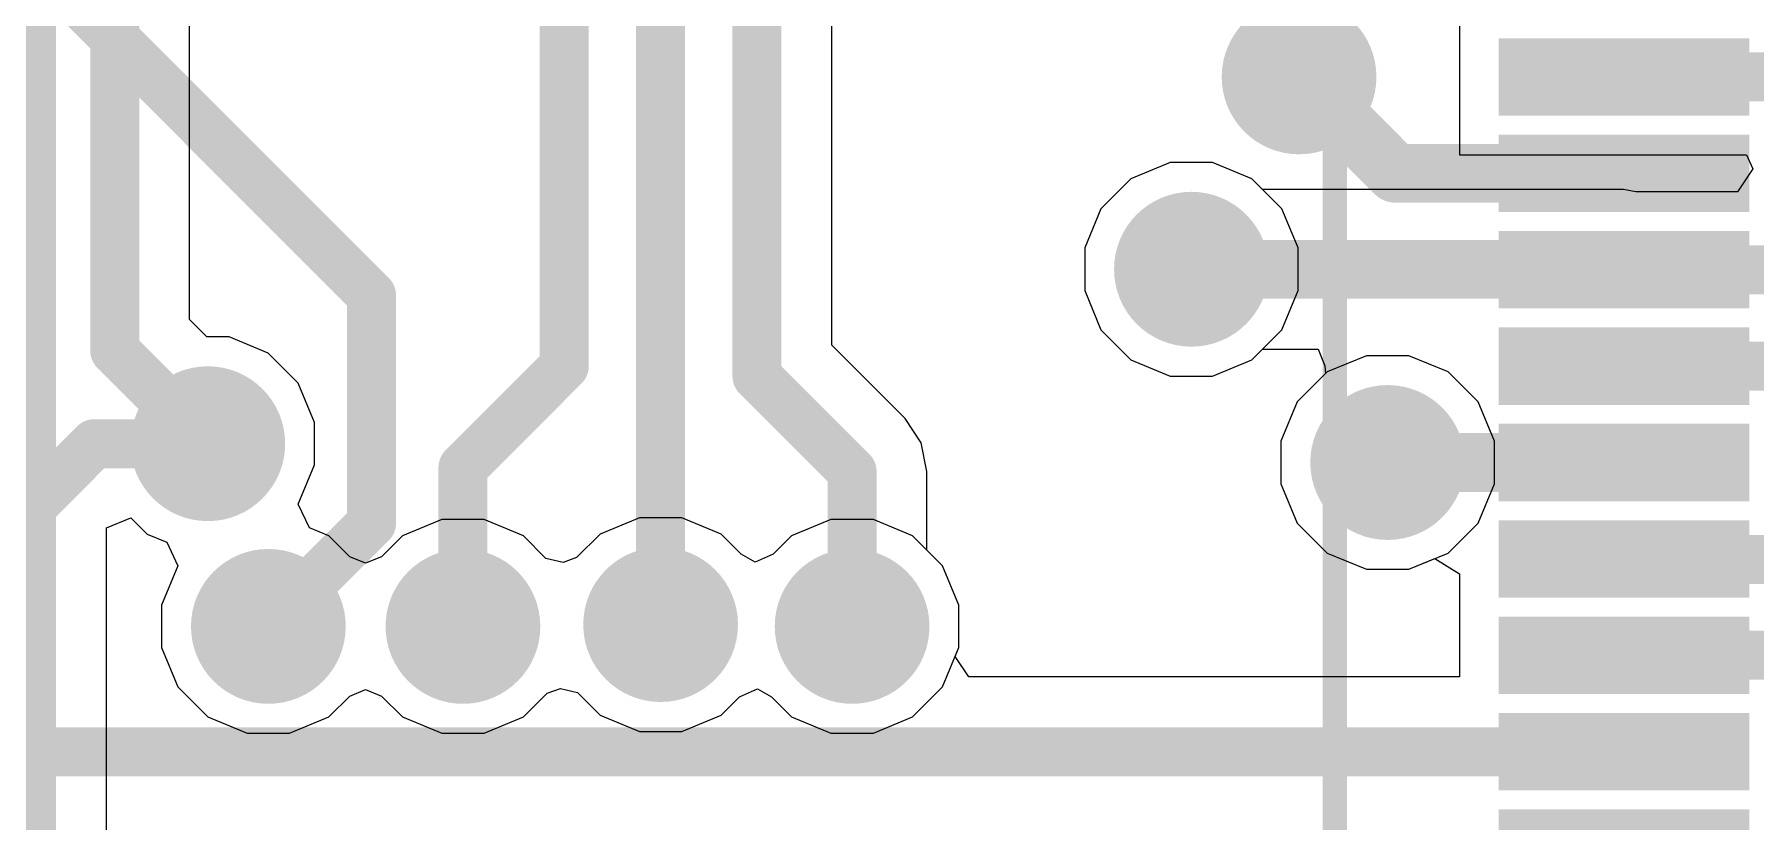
# Model space of a CAD drawing. Header units: millimetres. Extents: x 0 to 5423, y 0 to 5425.
# Drawn here: x 56.83 to 65.77, y 100.8 to 104.88 of the extents above; entities that cross this region are included whole.
import ezdxf

# ---------------------------------------------------------------- set-up
doc = ezdxf.new("R2010")
doc.units = ezdxf.units.MM
for name, color, linetype in [('BottomLayer', 5, 'Continuous'), ('BottomSolder', 6, 'Continuous'), ('TopLayer', 1, 'Continuous'), ('TopOverlay', 2, 'Continuous'), ('TopPaste', 8, 'Continuous'), ('TopSolder', 216, 'Continuous'), ('ViaHoleLayer', 16, 'Continuous')]:
    doc.layers.add(name, color=color, linetype=linetype)

# ---------------------------------------------------------------- blocks, each defined once
blk = doc.blocks.new('LQFP_64_10_10__6')
at = {"layer": 'TopLayer'}
for points in [[(-5.149899529999999, 3.399929699999999), (-5.149899529999999, 3.0999303), (-6.349899669999999, 3.0999303), (-6.349899669999999, 3.399929699999999)], [(-5.149899529999999, 2.9000577), (-5.149899529999999, 2.6000583), (-6.349899669999999, 2.6000583), (-6.349899669999999, 2.9000577)], [(-5.149899529999999, 2.3999317), (-5.149899529999999, 2.0999323), (-6.349899669999999, 2.0999323), (-6.349899669999999, 2.3999317)], [(-5.149899529999999, 1.9000597), (-5.149899529999999, 1.6000603), (-6.349899669999999, 1.6000603), (-6.349899669999999, 1.9000597)], [(-5.149899529999999, 1.3999337), (-5.149899529999999, 1.0999343), (-6.349899669999999, 1.0999343), (-6.349899669999999, 1.3999337)], [(-5.149899529999999, 0.9000617), (-5.149899529999999, 0.6000622999999999), (-6.349899669999999, 0.6000622999999999), (-6.349899669999999, 0.9000617)], [(-5.149899529999999, 0.3999356999999999), (-5.149899529999999, 0.09993630000000003), (-6.349899669999999, 0.09993629999999996), (-6.349899669999999, 0.3999356999999999)], [(-5.149899529999999, -0.09993629999999996), (-5.149899529999999, -0.3999356999999999), (-6.349899669999999, -0.3999356999999999), (-6.349899669999999, -0.09993630000000003)], [(-5.149899529999999, -0.6000622999999999), (-5.149899529999999, -0.9000617), (-6.349899669999999, -0.9000617), (-6.349899669999999, -0.6000622999999999)]]:
    blk.add_hatch(color=1, dxfattribs=at).paths.add_polyline_path(points)
at = {"layer": 'TopPaste'}
for points in [[(-5.149899529999999, 3.399929699999999), (-5.149899529999999, 3.0999303), (-6.349899669999999, 3.0999303), (-6.349899669999999, 3.399929699999999)], [(-5.149899529999999, 2.9000577), (-5.149899529999999, 2.6000583), (-6.349899669999999, 2.6000583), (-6.349899669999999, 2.9000577)], [(-5.149899529999999, 2.3999317), (-5.149899529999999, 2.0999323), (-6.349899669999999, 2.0999323), (-6.349899669999999, 2.3999317)], [(-5.149899529999999, 1.9000597), (-5.149899529999999, 1.6000603), (-6.349899669999999, 1.6000603), (-6.349899669999999, 1.9000597)], [(-5.149899529999999, 1.3999337), (-5.149899529999999, 1.0999343), (-6.349899669999999, 1.0999343), (-6.349899669999999, 1.3999337)], [(-5.149899529999999, 0.9000617), (-5.149899529999999, 0.6000622999999999), (-6.349899669999999, 0.6000622999999999), (-6.349899669999999, 0.9000617)], [(-5.149899529999999, 0.3999356999999999), (-5.149899529999999, 0.09993630000000003), (-6.349899669999999, 0.09993629999999996), (-6.349899669999999, 0.3999356999999999)], [(-5.149899529999999, -0.09993629999999996), (-5.149899529999999, -0.3999356999999999), (-6.349899669999999, -0.3999356999999999), (-6.349899669999999, -0.09993630000000003)], [(-5.149899529999999, -0.6000622999999999), (-5.149899529999999, -0.9000617), (-6.349899669999999, -0.9000617), (-6.349899669999999, -0.6000622999999999)]]:
    blk.add_hatch(color=8, dxfattribs=at).paths.add_polyline_path(points)
at = {"layer": 'TopSolder'}
for points in [[(-5.09909953, 3.4507297), (-5.09909953, 3.0491303), (-6.400699670000001, 3.0491303), (-6.400699670000001, 3.4507297)], [(-5.09909953, 2.9508577), (-5.09909953, 2.5492583), (-6.400699670000001, 2.5492583), (-6.400699670000001, 2.9508577)], [(-5.09909953, 2.4507317), (-5.09909953, 2.0491323), (-6.400699670000001, 2.0491323), (-6.400699670000001, 2.4507317)], [(-5.09909953, 1.9508597), (-5.09909953, 1.5492603), (-6.400699670000001, 1.5492603), (-6.400699670000001, 1.9508597)], [(-5.09909953, 1.4507337), (-5.09909953, 1.0491343), (-6.400699670000001, 1.0491343), (-6.400699670000001, 1.4507337)], [(-5.09909953, 0.9508616999999998), (-5.09909953, 0.5492623), (-6.400699670000001, 0.5492623), (-6.400699670000001, 0.9508616999999998)], [(-5.09909953, 0.4507357), (-5.09909953, 0.04913630000000004), (-6.400699670000001, 0.04913629999999996), (-6.400699670000001, 0.4507357)], [(-5.09909953, -0.04913629999999996), (-5.09909953, -0.4507357), (-6.400699670000001, -0.4507357), (-6.400699670000001, -0.04913630000000004)], [(-5.09909953, -0.5492623), (-5.09909953, -0.9508616999999998), (-6.400699670000001, -0.9508616999999998), (-6.400699670000001, -0.5492623)]]:
    blk.add_hatch(color=216, dxfattribs=at).paths.add_polyline_path(points)
at = {"layer": 'TopOverlay', "const_width": 0.127}
blk.add_lwpolyline([(-4.250004199999999, 4.250004199999999), (-4.250004199999999, -4.250004199999999)], dxfattribs=at)

msp = doc.modelspace()

# ---------------------------------------------------------------- hatches: boundary and pattern name
at = {"layer": 'BottomLayer'}
h = msp.add_hatch(color=5, dxfattribs=at)
edge = h.paths.add_edge_path()
edge.add_arc((63.3983238, 104.6614747), 0.2999994, 0, 360)
h = msp.add_hatch(color=5, dxfattribs=at)
edge = h.paths.add_edge_path()
edge.add_arc((62.83961269999999, 103.663877), 0.2999994, 0, 360)
h = msp.add_hatch(color=5, dxfattribs=at)
edge = h.paths.add_edge_path()
edge.add_arc((57.7342127, 102.7590147), 0.2999994, 0, 360)
h = msp.add_hatch(color=5, dxfattribs=at)
edge = h.paths.add_edge_path()
edge.add_arc((63.858013, 102.6614787), 0.2999994, 0, 360)
h = msp.add_hatch(color=5, dxfattribs=at)
edge = h.paths.add_edge_path()
edge.add_arc((58.0486139, 101.8114804), 0.2999994, 0, 360)
h = msp.add_hatch(color=5, dxfattribs=at)
edge = h.paths.add_edge_path()
edge.add_arc((59.05857631999999, 101.8114804), 0.2999994, 0, 360)
h = msp.add_hatch(color=5, dxfattribs=at)
edge = h.paths.add_edge_path()
edge.add_arc((60.0844747, 101.82094444), 0.2999994, 0, 360)
h = msp.add_hatch(color=5, dxfattribs=at)
edge = h.paths.add_edge_path()
edge.add_arc((61.07850115999999, 101.8114804), 0.2999994, 0, 360)
at = {"layer": 'BottomSolder'}
h = msp.add_hatch(color=6, dxfattribs=at)
edge = h.paths.add_edge_path()
edge.add_arc((63.3983238, 104.6614747), 0.4015993999999999, 0, 360)
h = msp.add_hatch(color=6, dxfattribs=at)
edge = h.paths.add_edge_path()
edge.add_arc((62.83961269999999, 103.663877), 0.4015993999999999, 0, 360)
h = msp.add_hatch(color=6, dxfattribs=at)
edge = h.paths.add_edge_path()
edge.add_arc((57.7342127, 102.7590147), 0.4015993999999999, 0, 360)
h = msp.add_hatch(color=6, dxfattribs=at)
edge = h.paths.add_edge_path()
edge.add_arc((63.858013, 102.6614787), 0.4015993999999999, 0, 360)
h = msp.add_hatch(color=6, dxfattribs=at)
edge = h.paths.add_edge_path()
edge.add_arc((58.0486139, 101.8114804), 0.4015993999999999, 0, 360)
h = msp.add_hatch(color=6, dxfattribs=at)
edge = h.paths.add_edge_path()
edge.add_arc((59.05857631999999, 101.8114804), 0.4015993999999999, 0, 360)
h = msp.add_hatch(color=6, dxfattribs=at)
edge = h.paths.add_edge_path()
edge.add_arc((60.0844747, 101.82094444), 0.4015993999999999, 0, 360)
h = msp.add_hatch(color=6, dxfattribs=at)
edge = h.paths.add_edge_path()
edge.add_arc((61.07850115999999, 101.8114804), 0.4015993999999999, 0, 360)
at = {"layer": 'TopLayer'}
h = msp.add_hatch(color=1, dxfattribs=at)
edge = h.paths.add_edge_path()
edge.add_arc((63.3983238, 104.6614747), 0.2999994, 0, 360)
h = msp.add_hatch(color=1, dxfattribs=at)
edge = h.paths.add_edge_path()
edge.add_arc((62.83961269999999, 103.663877), 0.2999994, 0, 360)
h = msp.add_hatch(color=1, dxfattribs=at)
edge = h.paths.add_edge_path()
edge.add_arc((57.7342127, 102.7590147), 0.2999994, 0, 360)
h = msp.add_hatch(color=1, dxfattribs=at)
edge = h.paths.add_edge_path()
edge.add_arc((63.858013, 102.6614787), 0.2999994, 0, 360)
h = msp.add_hatch(color=1, dxfattribs=at)
edge = h.paths.add_edge_path()
edge.add_arc((58.0486139, 101.8114804), 0.2999994, 0, 360)
h = msp.add_hatch(color=1, dxfattribs=at)
edge = h.paths.add_edge_path()
edge.add_arc((59.05857631999999, 101.8114804), 0.2999994, 0, 360)
h = msp.add_hatch(color=1, dxfattribs=at)
edge = h.paths.add_edge_path()
edge.add_arc((60.0844747, 101.82094444), 0.2999994, 0, 360)
h = msp.add_hatch(color=1, dxfattribs=at)
edge = h.paths.add_edge_path()
edge.add_arc((61.07850115999999, 101.8114804), 0.2999994, 0, 360)
at = {"layer": 'TopSolder'}
h = msp.add_hatch(color=216, dxfattribs=at)
edge = h.paths.add_edge_path()
edge.add_arc((63.3983238, 104.6614747), 0.4015993999999999, 0, 360)
h = msp.add_hatch(color=216, dxfattribs=at)
edge = h.paths.add_edge_path()
edge.add_arc((62.83961269999999, 103.663877), 0.4015993999999999, 0, 360)
h = msp.add_hatch(color=216, dxfattribs=at)
edge = h.paths.add_edge_path()
edge.add_arc((57.7342127, 102.7590147), 0.4015993999999999, 0, 360)
h = msp.add_hatch(color=216, dxfattribs=at)
edge = h.paths.add_edge_path()
edge.add_arc((63.858013, 102.6614787), 0.4015993999999999, 0, 360)
h = msp.add_hatch(color=216, dxfattribs=at)
edge = h.paths.add_edge_path()
edge.add_arc((58.0486139, 101.8114804), 0.4015993999999999, 0, 360)
h = msp.add_hatch(color=216, dxfattribs=at)
edge = h.paths.add_edge_path()
edge.add_arc((59.05857631999999, 101.8114804), 0.4015993999999999, 0, 360)
h = msp.add_hatch(color=216, dxfattribs=at)
edge = h.paths.add_edge_path()
edge.add_arc((60.0844747, 101.82094444), 0.4015993999999999, 0, 360)
h = msp.add_hatch(color=216, dxfattribs=at)
edge = h.paths.add_edge_path()
edge.add_arc((61.07850115999999, 101.8114804), 0.4015993999999999, 0, 360)
at = {"layer": 'ViaHoleLayer'}
h = msp.add_hatch(color=16, dxfattribs=at)
edge = h.paths.add_edge_path()
edge.add_arc((63.3983238, 104.6614747), 0.1499997, 0, 360)
h = msp.add_hatch(color=16, dxfattribs=at)
edge = h.paths.add_edge_path()
edge.add_arc((62.83961269999999, 103.663877), 0.1499997, 0, 360)
h = msp.add_hatch(color=16, dxfattribs=at)
edge = h.paths.add_edge_path()
edge.add_arc((57.7342127, 102.7590147), 0.1499997, 0, 360)
h = msp.add_hatch(color=16, dxfattribs=at)
edge = h.paths.add_edge_path()
edge.add_arc((63.858013, 102.6614787), 0.1499997, 0, 360)
h = msp.add_hatch(color=16, dxfattribs=at)
edge = h.paths.add_edge_path()
edge.add_arc((58.0486139, 101.8114804), 0.1499997, 0, 360)
h = msp.add_hatch(color=16, dxfattribs=at)
edge = h.paths.add_edge_path()
edge.add_arc((59.05857631999999, 101.8114804), 0.1499997, 0, 360)
h = msp.add_hatch(color=16, dxfattribs=at)
edge = h.paths.add_edge_path()
edge.add_arc((60.0844747, 101.82094444), 0.1499997, 0, 360)
h = msp.add_hatch(color=16, dxfattribs=at)
edge = h.paths.add_edge_path()
edge.add_arc((61.07850115999999, 101.8114804), 0.1499997, 0, 360)

# ---------------------------------------------------------------- linework, layer by layer
at = {"layer": 'BottomLayer'}
for p, q in [((57.63954436, 103.40305456), (57.63954436, 105.70325824)), ((62.72941479999999, 104.2178764), (62.52579824, 104.1335357)), ((62.9498106, 104.2178764), (62.72941479999999, 104.2178764)), ((63.15342715999999, 104.1335357), (62.9498106, 104.2178764)), ((62.52579824, 104.1335357), (62.36995399999999, 103.97769146)), ((63.30927139999999, 103.97769146), (63.15342715999999, 104.1335357)), ((62.36995399999999, 103.97769146), (62.28561329999999, 103.7740749)), ((63.39361209999999, 103.7740749), (63.30927139999999, 103.97769146)), ((62.28561329999999, 103.7740749), (62.28561329999999, 103.5536791)), ((63.39361209999999, 103.5536791), (63.39361209999999, 103.7740749)), ((62.28561329999999, 103.5536791), (62.36995399999999, 103.35006254)), ((63.30927139999999, 103.35006254), (63.39361209999999, 103.5536791)), ((57.72958481999999, 103.3130141), (57.63954436, 103.40305456)), ((57.8444106, 103.3130141), (57.72958481999999, 103.3130141)), ((58.04802715999999, 103.2286734), (57.8444106, 103.3130141)), ((62.36995399999999, 103.35006254), (62.52579824, 103.1942183)), ((63.15342715999999, 103.1942183), (63.30927139999999, 103.35006254)), ((58.2038714, 103.07282916), (58.04802715999999, 103.2286734)), ((62.52579824, 103.1942183), (62.72941479999999, 103.1098776)), ((62.9498106, 103.1098776), (63.15342715999999, 103.1942183)), ((63.7478151, 103.2154781), (63.54419854, 103.1311374)), ((63.9682109, 103.2154781), (63.7478151, 103.2154781)), ((64.17182745999999, 103.1311374), (63.9682109, 103.2154781)), ((62.72941479999999, 103.1098776), (62.9498106, 103.1098776)), ((63.54419854, 103.1311374), (63.38835429999999, 102.97529316)), ((64.3276717, 102.97529316), (64.17182745999999, 103.1311374)), ((58.28821209999999, 102.8692126), (58.2038714, 103.07282916)), ((63.38835429999999, 102.97529316), (63.3040136, 102.7716766)), ((64.41201240000001, 102.7716766), (64.3276717, 102.97529316)), ((58.28821209999999, 102.6488168), (58.28821209999999, 102.8692126)), ((63.3040136, 102.7716766), (63.3040136, 102.5512808)), ((64.41201240000001, 102.5512808), (64.41201240000001, 102.7716766)), ((58.2038714, 102.44520278), (58.28821209999999, 102.6488168)), ((63.3040136, 102.5512808), (63.38835429999999, 102.34766424)), ((64.3276717, 102.34766424), (64.41201240000001, 102.5512808)), ((58.26130333999999, 102.32302624), (58.2038714, 102.44520278)), ((57.20827014, 102.32187816), (57.33527268, 102.37448156)), ((57.20827014, 99.88682841999999), (57.20827014, 102.32187816)), ((57.33527268, 102.37448156), (57.42039824, 102.289356)), ((57.42039824, 102.289356), (57.52152326, 102.24746886)), ((58.36242836, 102.2811391), (58.26130333999999, 102.32302624)), ((58.94837842, 102.3654798), (58.74476186, 102.2811391)), ((59.16877422, 102.3654798), (58.94837842, 102.3654798)), ((59.37239077999999, 102.2811391), (59.16877422, 102.3654798)), ((59.77066024, 102.29060314), (59.64802396, 102.16796686)), ((59.9742768, 102.37494384), (59.77066024, 102.29060314)), ((60.1946726, 102.37494384), (59.9742768, 102.37494384)), ((60.39828915999999, 102.29060314), (60.1946726, 102.37494384)), ((60.50325211999999, 102.18564018), (60.39828915999999, 102.29060314)), ((60.96830326, 102.3654798), (60.76468669999999, 102.2811391)), ((61.18869906, 102.3654798), (60.96830326, 102.3654798)), ((61.39231561999999, 102.2811391), (61.18869906, 102.3654798)), ((63.38835429999999, 102.34766424), (63.54419854, 102.19182)), ((64.17182745999999, 102.19182), (64.3276717, 102.34766424)), ((57.52152326, 102.24746886), (57.57895519999999, 102.12529232)), ((58.47102352, 102.17254394), (58.36242836, 102.2811391)), ((58.74476186, 102.2811391), (58.6361667, 102.17254394)), ((59.48948223999999, 102.16404764), (59.37239077999999, 102.2811391)), ((60.76468669999999, 102.2811391), (60.66918778, 102.18564018)), ((61.54815985999999, 102.12529486), (61.39231561999999, 102.2811391)), ((57.57895519999999, 102.12529232), (57.4946145, 101.9216783)), ((58.55359383999999, 102.13945282), (58.47102352, 102.17254394)), ((58.6361667, 102.17254394), (58.55359383999999, 102.13945282)), ((59.57857528, 102.1432298), (59.48948223999999, 102.16404764)), ((59.64802396, 102.16796686), (59.57857528, 102.1432298)), ((60.57563958, 102.1442712), (60.50325211999999, 102.18564018)), ((60.66918778, 102.18564018), (60.57563958, 102.1442712)), ((61.63250055999999, 101.9216783), (61.54815985999999, 102.12529486)), ((63.54419854, 102.19182), (63.7478151, 102.1074793)), ((63.7478151, 102.1074793), (63.9682109, 102.1074793)), ((63.9682109, 102.1074793), (64.17182745999999, 102.19182)), ((57.4946145, 101.9216783), (57.4946145, 101.7012825)), ((61.63250055999999, 101.7012825), (61.63250055999999, 101.9216783)), ((57.4946145, 101.7012825), (57.57895519999999, 101.49766594)), ((61.54815985999999, 101.49766594), (61.63250055999999, 101.7012825)), ((57.57895519999999, 101.49766594), (57.73479944, 101.3418217)), ((58.47102352, 101.45041686), (58.55359638, 101.48350798)), ((58.55359638, 101.48350798), (58.6361667, 101.45041686)), ((59.49502705999999, 101.46445798), (59.56447574, 101.48919504)), ((59.56447574, 101.48919504), (59.65356877999999, 101.4683772)), ((60.49378807999999, 101.44678466), (60.58733628, 101.48815364)), ((60.58733628, 101.48815364), (60.65972374, 101.44678466)), ((61.39231561999999, 101.3418217), (61.54815985999999, 101.49766594)), ((58.36242836, 101.3418217), (58.47102352, 101.45041686)), ((58.6361667, 101.45041686), (58.74476186, 101.3418217)), ((59.37239077999999, 101.3418217), (59.49502705999999, 101.46445798)), ((59.65356877999999, 101.4683772), (59.77066024, 101.35128574)), ((60.39828915999999, 101.35128574), (60.49378807999999, 101.44678466)), ((60.65972374, 101.44678466), (60.76468669999999, 101.3418217)), ((57.73479944, 101.3418217), (57.938416, 101.257481)), ((58.1588118, 101.257481), (58.36242836, 101.3418217)), ((58.74476186, 101.3418217), (58.94837842, 101.257481)), ((59.16877422, 101.257481), (59.37239077999999, 101.3418217)), ((59.77066024, 101.35128574), (59.9742768, 101.26694504)), ((60.1946726, 101.26694504), (60.39828915999999, 101.35128574)), ((60.76468669999999, 101.3418217), (60.96830326, 101.257481)), ((61.18869906, 101.257481), (61.39231561999999, 101.3418217)), ((57.938416, 101.257481), (58.1588118, 101.257481)), ((58.94837842, 101.257481), (59.16877422, 101.257481)), ((59.9742768, 101.26694504), (60.1946726, 101.26694504)), ((60.96830326, 101.257481), (61.18869906, 101.257481))]:
    msp.add_line(p, q, dxfattribs=at)
at = {"layer": 'BottomLayer', "const_width": 0.254}
for points in [[(56.81980508, 99.4918127), (56.81981016, 138.2929924)], [(57.25107929999999, 103.2421481), (57.25107929999999, 118.2110793)], [(57.25107929999999, 103.2421481), (57.7342127, 102.7590147)]]:
    msp.add_lwpolyline(points, dxfattribs=at)
at = {"layer": 'BottomLayer', "const_width": 0.127}
for points in [[(57.1875793, 103.2421481, 1), (57.3145793, 103.2421481, 1)], [(57.1875793, 103.2421481, 1), (57.3145793, 103.2421481, 1)], [(57.67071269999999, 102.7590147, 1), (57.7977127, 102.7590147, 1)]]:
    msp.add_lwpolyline(points, format="xyb", close=True, dxfattribs=at)
at = {"layer": 'TopLayer'}
for p, q in [((60.97281176, 103.27004746), (60.97281176, 108.8073135)), ((64.2303135, 105.2471098), (64.2303135, 104.257475)), ((64.2303135, 104.257475), (65.72138494, 104.257475)), ((65.72138494, 104.257475), (65.75303842, 104.18405884)), ((62.72941479999999, 104.2178764), (62.52579824, 104.1335357)), ((62.9498106, 104.2178764), (62.72941479999999, 104.2178764)), ((63.15342715999999, 104.1335357), (62.9498106, 104.2178764)), ((65.75303842, 104.18405884), (65.67466418, 104.0654764)), ((62.52579824, 104.1335357), (62.36995399999999, 103.97769146)), ((63.20872296, 104.0782399), (63.15342715999999, 104.1335357)), ((65.08191199999999, 104.0782399), (63.20872296, 104.0782399)), ((65.14607748, 104.0654764), (65.08191199999999, 104.0782399)), ((65.67466418, 104.0654764), (65.14607748, 104.0654764)), ((62.36995399999999, 103.97769146), (62.28561329999999, 103.7740749)), ((62.28561329999999, 103.7740749), (62.28561329999999, 103.5536791)), ((62.28561329999999, 103.5536791), (62.36995399999999, 103.35006254)), ((61.35318692, 102.8896723), (60.97281176, 103.27004746)), ((62.36995399999999, 103.35006254), (62.52579824, 103.1942183)), ((62.52579824, 103.1942183), (62.72941479999999, 103.1098776)), ((62.9498106, 103.1098776), (63.15342715999999, 103.1942183)), ((63.15342715999999, 103.1942183), (63.20872296, 103.2495141)), ((63.20872296, 103.2495141), (63.49811786, 103.2495141)), ((63.49811786, 103.2495141), (63.53165093999999, 103.16336492)), ((62.72941479999999, 103.1098776), (62.9498106, 103.1098776)), ((63.53557524, 103.1225141), (63.38835429999999, 102.97529316)), ((63.53165093999999, 103.16336492), (63.53557524, 103.1225141)), ((63.38835429999999, 102.97529316), (63.3040136, 102.7716766)), ((61.43739554, 102.76364512), (61.35318692, 102.8896723)), ((61.46696622, 102.61498654), (61.43739554, 102.76364512)), ((63.3040136, 102.7716766), (63.3040136, 102.5512808)), ((61.46696622, 102.2064885), (61.46696622, 102.61498654)), ((63.3040136, 102.5512808), (63.38835429999999, 102.34766424)), ((63.38835429999999, 102.34766424), (63.54419854, 102.19182)), ((61.54815985999999, 102.12529486), (61.46696622, 102.2064885)), ((61.63250055999999, 101.9216783), (61.54815985999999, 102.12529486)), ((63.54419854, 102.19182), (63.7478151, 102.1074793)), ((63.7478151, 102.1074793), (63.9682109, 102.1074793)), ((63.9682109, 102.1074793), (64.10331095999999, 102.16344058)), ((64.10331095999999, 102.16344058), (64.2303135, 102.08437038)), ((64.2303135, 102.08437038), (64.2303135, 101.54981976)), ((61.63250055999999, 101.7012825), (61.63250055999999, 101.9216783)), ((61.6135039, 101.65541772), (61.63250055999999, 101.7012825)), ((61.68406002, 101.54981976), (61.6135039, 101.65541772)), ((64.2303135, 101.54981976), (61.68406002, 101.54981976))]:
    msp.add_line(p, q, dxfattribs=at)
for points, const_width in [([(59.5843487, 103.1613507), (59.5843487, 109.6613123)], 0.254), ([(60.0844747, 101.82094444), (60.0844747, 109.6613123)], 0.254), ([(60.5843467, 103.109141), (60.5843467, 109.6613123)], 0.254), ([(57.0844807, 105.0279459), (58.5843507, 103.5280759)], 0.254), ([(63.39832633999999, 104.6614747), (63.89845234, 104.1613487)], 0.3048), ([(65.08431230000001, 104.6614747), (65.99468639999999, 104.6614747)], 0.254), ([(63.89845234, 104.1613487), (65.08431230000001, 104.1613487)], 0.3048), ([(62.83961269999999, 103.6828127), (62.8585484, 103.663877)], 0.3048), ([(62.8585484, 103.663877), (65.08191199999999, 103.663877)], 0.3048), ([(65.08191199999999, 103.663877), (65.08431230000001, 103.6614767)], 0.3048), ([(65.08431230000001, 103.6614767), (67.0640772, 103.6614767)], 0.254), ([(58.5843507, 102.3472172), (58.5843507, 103.5280759)], 0.254), ([(59.05857631999999, 102.63557832), (59.5843487, 103.1613507)], 0.254), ([(65.08431230000001, 103.1613507), (66.03700788, 103.1613507)], 0.254), ([(60.5843467, 103.109141), (61.07850115999999, 102.61498654)], 0.254), ([(54.54774968, 100.1613567), (57.14540768, 102.7590147)], 0.254), ([(57.14540768, 102.7590147), (57.7342127, 102.7590147)], 0.254), ([(59.05857631999999, 101.88556712), (59.05857631999999, 102.63557832)], 0.254), ([(61.07850115999999, 101.8114804), (61.07850115999999, 102.61498654)], 0.254), ([(63.858013, 102.6614787), (65.08431230000001, 102.6614787)], 0.3048), ([(58.0486139, 101.8114804), (58.5843507, 102.3472172)], 0.254), ([(65.08685229999999, 102.1588127), (66.3956127, 102.1588127)], 0.254), ([(65.08431230000001, 101.6614807), (65.99468639999999, 101.6614807)], 0.254), ([(56.08656296, 101.1613547), (65.08431230000001, 101.1613547)], 0.254)]:
    msp.add_lwpolyline(points, dxfattribs=dict(at, const_width=const_width))
for points, const_width in [([(63.32212634, 104.6614747, 1), (63.47452634, 104.6614747, 1)], 0.1524), ([(65.02081229999999, 104.6614747, 1), (65.1478123, 104.6614747, 1)], 0.127), ([(63.82225234, 104.1613487, 1), (63.97465234, 104.1613487, 1)], 0.1524), ([(63.82225234, 104.1613487, 1), (63.97465234, 104.1613487, 1)], 0.1524), ([(65.0081123, 104.1613487, 1), (65.1605123, 104.1613487, 1)], 0.1524), ([(62.7634127, 103.6828127, 1), (62.9158127, 103.6828127, 1)], 0.1524), ([(62.7823484, 103.663877, 1), (62.93474839999999, 103.663877, 1)], 0.1524), ([(62.7823484, 103.663877, 1), (62.93474839999999, 103.663877, 1)], 0.1524), ([(65.005712, 103.663877, 1), (65.158112, 103.663877, 1)], 0.1524), ([(65.005712, 103.663877, 1), (65.158112, 103.663877, 1)], 0.1524), ([(65.0081123, 103.6614767, 1), (65.1605123, 103.6614767, 1)], 0.1524), ([(65.02081229999999, 103.6614767, 1), (65.1478123, 103.6614767, 1)], 0.127), ([(58.5208507, 103.5280759, 1), (58.6478507, 103.5280759, 1)], 0.127), ([(58.5208507, 103.5280759, 1), (58.6478507, 103.5280759, 1)], 0.127), ([(59.52084869999999, 103.1613507, 1), (59.6478487, 103.1613507, 1)], 0.127), ([(59.52084869999999, 103.1613507, 1), (59.6478487, 103.1613507, 1)], 0.127), ([(65.02081229999999, 103.1613507, 1), (65.1478123, 103.1613507, 1)], 0.127), ([(60.52084669999999, 103.109141, 1), (60.6478467, 103.109141, 1)], 0.127), ([(60.52084669999999, 103.109141, 1), (60.6478467, 103.109141, 1)], 0.127), ([(57.08190768, 102.7590147, 1), (57.20890768, 102.7590147, 1)], 0.127), ([(57.08190768, 102.7590147, 1), (57.20890768, 102.7590147, 1)], 0.127), ([(57.67071269999999, 102.7590147, 1), (57.7977127, 102.7590147, 1)], 0.127), ([(58.99507632, 102.63557832, 1), (59.12207632, 102.63557832, 1)], 0.127), ([(58.99507632, 102.63557832, 1), (59.12207632, 102.63557832, 1)], 0.127), ([(61.01500116, 102.61498654, 1), (61.14200115999999, 102.61498654, 1)], 0.127), ([(61.01500116, 102.61498654, 1), (61.14200115999999, 102.61498654, 1)], 0.127), ([(63.781813, 102.6614787, 1), (63.93421299999999, 102.6614787, 1)], 0.1524), ([(65.0081123, 102.6614787, 1), (65.1605123, 102.6614787, 1)], 0.1524), ([(58.5208507, 102.3472172, 1), (58.6478507, 102.3472172, 1)], 0.127), ([(58.5208507, 102.3472172, 1), (58.6478507, 102.3472172, 1)], 0.127), ([(65.0233523, 102.1588127, 1), (65.1503523, 102.1588127, 1)], 0.127), ([(57.98511389999999, 101.8114804, 1), (58.1121139, 101.8114804, 1)], 0.127), ([(58.99507632, 101.88556712, 1), (59.12207632, 101.88556712, 1)], 0.127), ([(60.02097469999999, 101.82094444, 1), (60.1479747, 101.82094444, 1)], 0.127), ([(61.01500116, 101.8114804, 1), (61.14200115999999, 101.8114804, 1)], 0.127), ([(65.02081229999999, 101.6614807, 1), (65.1478123, 101.6614807, 1)], 0.127), ([(65.02081229999999, 101.1613547, 1), (65.1478123, 101.1613547, 1)], 0.127)]:
    msp.add_lwpolyline(points, format="xyb", close=True, dxfattribs=dict(at, const_width=const_width))

# ---------------------------------------------------------------- block references
at = {"rotation": 180}
msp.add_blockref('LQFP_64_10_10__6', (59.33441269999999, 103.9114127), dxfattribs=at)

doc.saveas('drawing.dxf')
